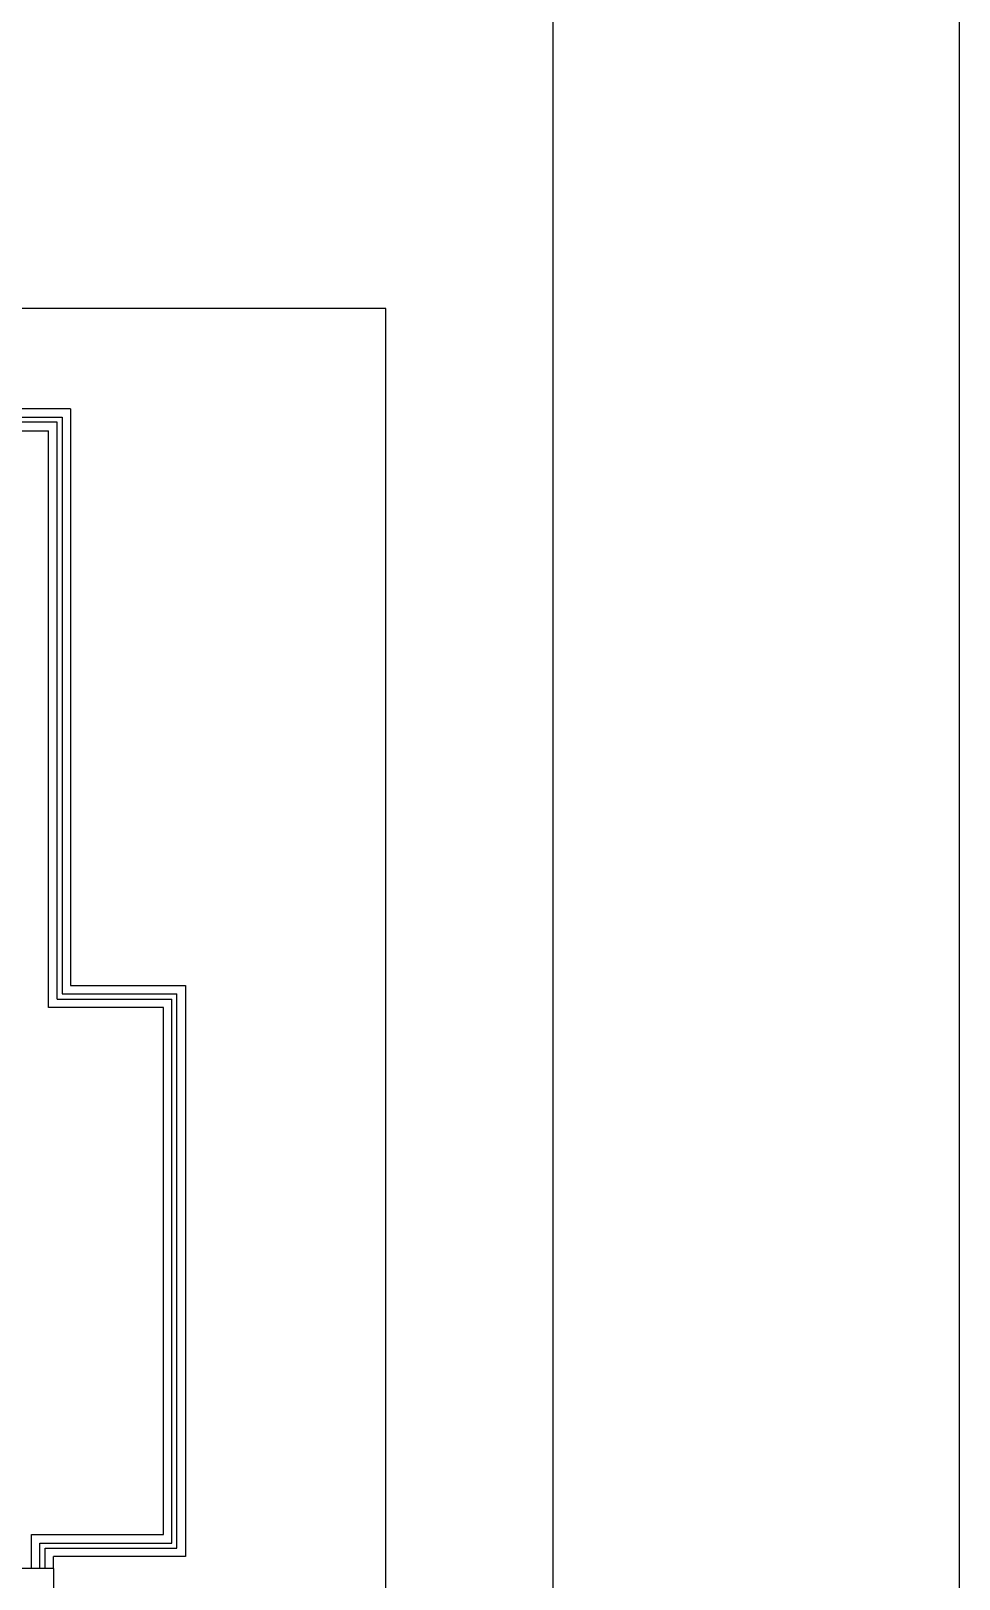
# Model space of a CAD drawing. Header units: millimetres. Extents: x -33000 to 294000, y 0 to 42408.
# Drawn here: x 284746 to 294000, y 12806 to 28242 of the extents above; entities that cross this region are included whole.
import ezdxf

# ---------------------------------------------------------------- set-up
doc = ezdxf.new("R2010")
doc.units = ezdxf.units.MM
doc.header["$LTSCALE"] = 50
doc.layers.add('arch', color=8, linetype='Continuous')
doc.layers.add('cloud', color=7, linetype='Continuous', true_color=0xb3ef8f, plot=False)

msp = doc.modelspace()

# ---------------------------------------------------------------- linework, layer by layer
at = {"layer": 'arch', "ltscale": 25}
for p, q in [((285141.2, 24474.6), (284021.2, 24474.6)), ((285141.2, 24474.6), (285141.2, 18724.6)), ((284021.2, 24254.6), (284921.2, 24254.6)), ((284921.2, 18504.6), (284921.2, 24254.6)), ((285141.2, 18724.6), (286286.2, 18724.6)), ((286286.2, 18724.6), (286286.2, 13029.6)), ((286066.2, 18504.6), (284921.2, 18504.6)), ((286066.2, 13249.6), (286066.2, 18504.6)), ((284751.2, 13249.6), (286066.2, 13249.6)), ((284751.2, 12909.6), (284751.2, 13249.6)), ((286286.2, 13029.6), (284971.2, 13029.6)), ((284971.2, 12909.6), (284971.2, 13029.6)), ((284971.2, 12909.6), (284021.2, 12909.6)), ((284971.2, 12909.6), (284971.2, 11349.6))]:
    msp.add_line(p, q, dxfattribs=at)
at = {"layer": 'arch'}
msp.add_lwpolyline([(258206.2, 6804.6), (288286.2, 6804.6), (288286.2, 25474.6), (258206.2, 25474.6)], close=True, dxfattribs=at)
at = {"layer": 'arch', "ltscale": 25}
for points in [[(284021.2, 24389.6), (285056.2, 24389.6), (285056.2, 18639.6)], [(285006.2, 18589.6), (285006.2, 24339.6), (284021.2, 24339.6)], [(285006.2, 18589.6), (286151.2, 18589.6)], [(285056.2, 18639.6), (286201.2, 18639.6)], [(286151.2, 13164.6), (286151.2, 18589.6)], [(286201.2, 13114.6), (286201.2, 18639.6)], [(284836.2, 12909.6), (284836.2, 13164.6)], [(284836.2, 13164.6), (286151.2, 13164.6)], [(284886.2, 12909.6), (284886.2, 13114.6)], [(284886.2, 13114.6), (286201.2, 13114.6)]]:
    msp.add_lwpolyline(points, dxfattribs=at)
at = {"layer": 'cloud'}
msp.add_line((294000, 42407.5), (294000, 0), dxfattribs=at)
msp.add_lwpolyline([(253235, 28850), (289950, 28850), (289950, 909.2), (253235, 909.2)], close=True, dxfattribs=at)

doc.saveas('drawing.dxf')
